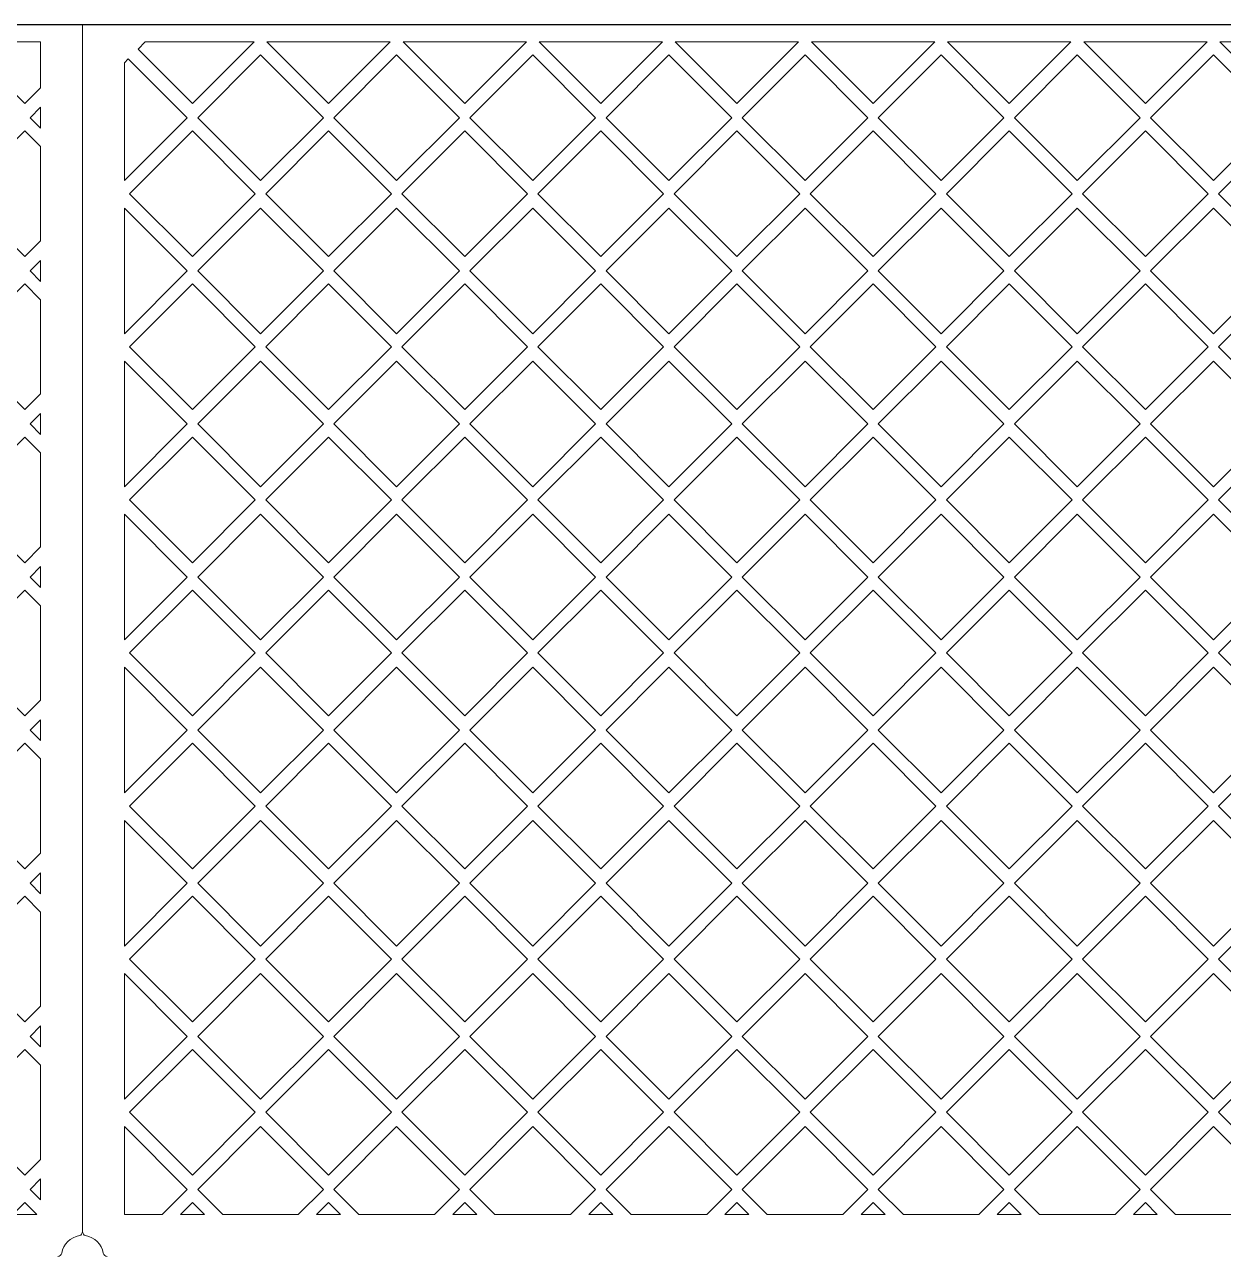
# Model space of a CAD drawing. Header units: inches. Extents: x -6 to 158, y 10 to 161.
# Drawn here: x 67.22 to 67.947, y 21.273 to 22.02 of the extents above; entities that cross this region are included whole.
import ezdxf

# ---------------------------------------------------------------- set-up
doc = ezdxf.new("R2010")
doc.units = ezdxf.units.IN
doc.header["$MEASUREMENT"] = 0
doc.layers.add('3', color=3, linetype='Continuous')
doc.layers.add('Q-SPCQ', color=1, linetype='Continuous', lineweight=9)

# ---------------------------------------------------------------- blocks, each defined once
blk = doc.blocks.new('Parasoleil Geode 30x30 Nested - Parasoleil Geode 30x30 Nested-983700-Section 3')
at = {"layer": 'Q-SPCQ'}
for p, q in [((4930.1, 8055.42), (4930.1, 8787.4)), ((4895.17, 8739.63), (4857.79, 8777.01)), ((4857.79, 8777.01), (4904.7, 8777.01)), ((4904.7, 8777.01), (4904.7, 8749.15)), ((4904.7, 8749.15), (4895.17, 8739.63)), ((4898.35, 8730.92), (4904.7, 8737.27)), ((4904.7, 8737.27), (4904.7, 8724.57)), ((4904.7, 8724.57), (4898.35, 8730.92)), ((4857.07, 8684.88), (4895.17, 8722.98)), ((4895.17, 8722.98), (4904.7, 8713.46)), ((4904.7, 8713.46), (4904.7, 8656.31)), ((4895.17, 8646.78), (4857.07, 8684.88)), ((4904.7, 8656.31), (4895.17, 8646.78)), ((4898.35, 8638.07), (4904.7, 8644.42)), ((4904.7, 8644.42), (4904.7, 8631.72)), ((4904.7, 8631.72), (4898.35, 8638.07)), ((4857.07, 8592.04), (4895.17, 8630.14)), ((4895.17, 8630.14), (4904.7, 8620.61)), ((4904.7, 8620.61), (4904.7, 8563.46)), ((4895.17, 8553.94), (4857.07, 8592.04)), ((4904.7, 8563.46), (4895.17, 8553.94)), ((4898.35, 8545.23), (4904.7, 8551.58)), ((4904.7, 8551.58), (4904.7, 8538.88)), ((4904.7, 8538.88), (4898.35, 8545.23)), ((4857.07, 8499.19), (4895.17, 8537.29)), ((4895.17, 8537.29), (4904.7, 8527.77)), ((4904.7, 8527.77), (4904.7, 8470.62)), ((4895.17, 8461.09), (4857.07, 8499.19)), ((4904.7, 8470.62), (4895.17, 8461.09)), ((4898.35, 8452.38), (4904.7, 8458.73)), ((4904.7, 8458.73), (4904.7, 8446.03)), ((4904.7, 8446.03), (4898.35, 8452.38)), ((4857.07, 8406.35), (4895.17, 8444.45)), ((4895.17, 8444.45), (4904.7, 8434.92)), ((4904.7, 8434.92), (4904.7, 8377.77)), ((4895.17, 8368.25), (4857.07, 8406.35)), ((4904.7, 8377.77), (4895.17, 8368.25)), ((4898.35, 8359.54), (4904.7, 8365.89)), ((4904.7, 8353.19), (4898.35, 8359.54)), ((4904.7, 8365.89), (4904.7, 8353.19)), ((4857.07, 8313.5), (4895.17, 8351.6)), ((4895.17, 8351.6), (4904.7, 8342.08)), ((4904.7, 8342.08), (4904.7, 8284.93)), ((4895.17, 8275.4), (4857.07, 8313.5)), ((4904.7, 8284.93), (4895.17, 8275.4)), ((4898.35, 8266.69), (4904.7, 8273.04)), ((4904.7, 8273.04), (4904.7, 8260.34)), ((4904.7, 8260.34), (4898.35, 8266.69)), ((4857.07, 8220.66), (4895.17, 8258.76)), ((4895.17, 8258.76), (4904.7, 8249.23)), ((4904.7, 8249.23), (4904.7, 8192.08)), ((4895.17, 8182.56), (4857.07, 8220.66)), ((4904.7, 8192.08), (4895.17, 8182.56)), ((4898.35, 8173.85), (4904.7, 8180.2)), ((4904.7, 8180.2), (4904.7, 8167.5)), ((4904.7, 8167.5), (4898.35, 8173.85)), ((4857.07, 8127.81), (4895.17, 8165.91)), ((4895.17, 8165.91), (4904.7, 8156.39)), ((4904.7, 8156.39), (4904.7, 8099.24)), ((4895.17, 8089.71), (4857.07, 8127.81)), ((4904.7, 8099.24), (4895.17, 8089.71)), ((4898.35, 8081), (4904.7, 8087.35)), ((4904.7, 8087.35), (4904.7, 8074.65)), ((4904.7, 8074.65), (4898.35, 8081)), ((4887.92, 8065.81), (4895.17, 8073.07)), ((4895.17, 8073.07), (4902.43, 8065.81)), ((4902.43, 8065.81), (4887.92, 8065.81))]:
    blk.add_line(p, q, dxfattribs=at)
for centre, radius, start, end in [((4930.1, 8040.41), 12.7, 98.38554, 171.61446), ((4927.56, 8055.42), 2.54, 285.71386, 0), ((4915.09, 8042.95), 2.54, 270, 344.28614)]:
    blk.add_arc(centre, radius, start, end, dxfattribs=at)
blk = doc.blocks.new('Parasoleil Geode 30x30 Nested - Parasoleil Geode 30x30 Nested-V1-Section 3')
at = {"layer": 'Q-SPCQ'}
for p, q in [((7978.1, 8787.4), (7978.1, 8055.42)), ((8011.79, 8772.61), (8016.2, 8777.01)), ((8044.77, 8739.63), (8011.79, 8772.61)), ((8016.2, 8777.01), (8082.16, 8777.01)), ((8082.16, 8777.01), (8044.77, 8739.63)), ((8127.32, 8739.63), (8089.94, 8777.01)), ((8089.94, 8777.01), (8164.71, 8777.01)), ((8164.71, 8777.01), (8127.32, 8739.63)), ((8209.87, 8739.63), (8172.49, 8777.01)), ((8172.49, 8777.01), (8247.26, 8777.01)), ((8247.26, 8777.01), (8209.87, 8739.63)), ((8292.42, 8739.63), (8255.04, 8777.01)), ((8255.04, 8777.01), (8329.81, 8777.01)), ((8329.81, 8777.01), (8292.42, 8739.63)), ((8374.97, 8739.63), (8337.59, 8777.01)), ((8337.59, 8777.01), (8412.36, 8777.01)), ((8412.36, 8777.01), (8374.97, 8739.63)), ((8457.52, 8739.63), (8420.14, 8777.01)), ((8420.14, 8777.01), (8494.91, 8777.01)), ((8494.91, 8777.01), (8457.52, 8739.63)), ((8540.07, 8739.63), (8502.69, 8777.01)), ((8502.69, 8777.01), (8577.46, 8777.01)), ((8577.46, 8777.01), (8540.07, 8739.63)), ((8622.62, 8739.63), (8585.24, 8777.01)), ((8585.24, 8777.01), (8660.01, 8777.01)), ((8660.01, 8777.01), (8622.62, 8739.63)), ((8705.17, 8739.63), (8667.79, 8777.01)), ((8667.79, 8777.01), (8714.7, 8777.01)), ((8003.5, 8764.31), (8005.85, 8766.67)), ((8003.5, 8692.82), (8003.5, 8764.31)), ((8005.85, 8766.67), (8041.6, 8730.92)), ((8047.95, 8730.92), (8086.05, 8769.02)), ((8086.05, 8769.02), (8124.15, 8730.92)), ((8130.5, 8730.92), (8168.6, 8769.02)), ((8168.6, 8769.02), (8206.7, 8730.92)), ((8213.05, 8730.92), (8251.15, 8769.02)), ((8251.15, 8769.02), (8289.25, 8730.92)), ((8295.6, 8730.92), (8333.7, 8769.02)), ((8333.7, 8769.02), (8371.8, 8730.92)), ((8378.15, 8730.92), (8416.25, 8769.02)), ((8416.25, 8769.02), (8454.35, 8730.92)), ((8460.7, 8730.92), (8498.8, 8769.02)), ((8498.8, 8769.02), (8536.9, 8730.92)), ((8543.25, 8730.92), (8581.35, 8769.02)), ((8581.35, 8769.02), (8619.45, 8730.92)), ((8625.8, 8730.92), (8663.9, 8769.02)), ((8663.9, 8769.02), (8702, 8730.92)), ((8041.6, 8730.92), (8003.5, 8692.82)), ((8086.05, 8692.82), (8047.95, 8730.92)), ((8124.15, 8730.92), (8086.05, 8692.82)), ((8168.6, 8692.82), (8130.5, 8730.92)), ((8206.7, 8730.92), (8168.6, 8692.82)), ((8251.15, 8692.82), (8213.05, 8730.92)), ((8289.25, 8730.92), (8251.15, 8692.82)), ((8333.7, 8692.82), (8295.6, 8730.92)), ((8371.8, 8730.92), (8333.7, 8692.82)), ((8416.25, 8692.82), (8378.15, 8730.92)), ((8454.35, 8730.92), (8416.25, 8692.82)), ((8498.8, 8692.82), (8460.7, 8730.92)), ((8536.9, 8730.92), (8498.8, 8692.82)), ((8581.35, 8692.82), (8543.25, 8730.92)), ((8619.45, 8730.92), (8581.35, 8692.82)), ((8663.9, 8692.82), (8625.8, 8730.92)), ((8702, 8730.92), (8663.9, 8692.82)), ((8006.67, 8684.88), (8044.77, 8722.98)), ((8044.77, 8722.98), (8082.87, 8684.88)), ((8089.22, 8684.88), (8127.32, 8722.98)), ((8127.32, 8722.98), (8165.42, 8684.88)), ((8171.77, 8684.88), (8209.87, 8722.98)), ((8209.87, 8722.98), (8247.97, 8684.88)), ((8254.32, 8684.88), (8292.42, 8722.98)), ((8292.42, 8722.98), (8330.52, 8684.88)), ((8336.87, 8684.88), (8374.97, 8722.98)), ((8374.97, 8722.98), (8413.07, 8684.88)), ((8419.42, 8684.88), (8457.52, 8722.98)), ((8457.52, 8722.98), (8495.62, 8684.88)), ((8501.97, 8684.88), (8540.07, 8722.98)), ((8540.07, 8722.98), (8578.17, 8684.88)), ((8584.52, 8684.88), (8622.62, 8722.98)), ((8622.62, 8722.98), (8660.72, 8684.88)), ((8667.07, 8684.88), (8705.17, 8722.98)), ((8044.77, 8646.78), (8006.67, 8684.88)), ((8082.87, 8684.88), (8044.77, 8646.78)), ((8127.32, 8646.78), (8089.22, 8684.88)), ((8165.42, 8684.88), (8127.32, 8646.78)), ((8209.87, 8646.78), (8171.77, 8684.88)), ((8247.97, 8684.88), (8209.87, 8646.78)), ((8292.42, 8646.78), (8254.32, 8684.88)), ((8330.52, 8684.88), (8292.42, 8646.78)), ((8374.97, 8646.78), (8336.87, 8684.88)), ((8413.07, 8684.88), (8374.97, 8646.78)), ((8457.52, 8646.78), (8419.42, 8684.88)), ((8495.62, 8684.88), (8457.52, 8646.78)), ((8540.07, 8646.78), (8501.97, 8684.88)), ((8578.17, 8684.88), (8540.07, 8646.78)), ((8622.62, 8646.78), (8584.52, 8684.88)), ((8660.72, 8684.88), (8622.62, 8646.78)), ((8705.17, 8646.78), (8667.07, 8684.88)), ((8003.5, 8599.97), (8003.5, 8676.17)), ((8003.5, 8676.17), (8041.6, 8638.07)), ((8047.95, 8638.07), (8086.05, 8676.17)), ((8086.05, 8676.17), (8124.15, 8638.07)), ((8130.5, 8638.07), (8168.6, 8676.17)), ((8168.6, 8676.17), (8206.7, 8638.07)), ((8213.05, 8638.07), (8251.15, 8676.17)), ((8251.15, 8676.17), (8289.25, 8638.07)), ((8295.6, 8638.07), (8333.7, 8676.17)), ((8333.7, 8676.17), (8371.8, 8638.07)), ((8378.15, 8638.07), (8416.25, 8676.17)), ((8416.25, 8676.17), (8454.35, 8638.07)), ((8460.7, 8638.07), (8498.8, 8676.17)), ((8498.8, 8676.17), (8536.9, 8638.07)), ((8543.25, 8638.07), (8581.35, 8676.17)), ((8581.35, 8676.17), (8619.45, 8638.07)), ((8625.8, 8638.07), (8663.9, 8676.17)), ((8663.9, 8676.17), (8702, 8638.07)), ((8041.6, 8638.07), (8003.5, 8599.97)), ((8086.05, 8599.97), (8047.95, 8638.07)), ((8124.15, 8638.07), (8086.05, 8599.97)), ((8168.6, 8599.97), (8130.5, 8638.07)), ((8206.7, 8638.07), (8168.6, 8599.97)), ((8251.15, 8599.97), (8213.05, 8638.07)), ((8289.25, 8638.07), (8251.15, 8599.97)), ((8333.7, 8599.97), (8295.6, 8638.07)), ((8371.8, 8638.07), (8333.7, 8599.97)), ((8416.25, 8599.97), (8378.15, 8638.07)), ((8454.35, 8638.07), (8416.25, 8599.97)), ((8498.8, 8599.97), (8460.7, 8638.07)), ((8536.9, 8638.07), (8498.8, 8599.97)), ((8581.35, 8599.97), (8543.25, 8638.07)), ((8619.45, 8638.07), (8581.35, 8599.97)), ((8663.9, 8599.97), (8625.8, 8638.07)), ((8702, 8638.07), (8663.9, 8599.97)), ((8006.67, 8592.04), (8044.77, 8630.14)), ((8044.77, 8630.14), (8082.87, 8592.04)), ((8089.22, 8592.04), (8127.32, 8630.14)), ((8127.32, 8630.14), (8165.42, 8592.04)), ((8171.77, 8592.04), (8209.87, 8630.14)), ((8209.87, 8630.14), (8247.97, 8592.04)), ((8254.32, 8592.04), (8292.42, 8630.14)), ((8292.42, 8630.14), (8330.52, 8592.04)), ((8336.87, 8592.04), (8374.97, 8630.14)), ((8374.97, 8630.14), (8413.07, 8592.04)), ((8419.42, 8592.04), (8457.52, 8630.14)), ((8457.52, 8630.14), (8495.62, 8592.04)), ((8501.97, 8592.04), (8540.07, 8630.14)), ((8540.07, 8630.14), (8578.17, 8592.04)), ((8584.52, 8592.04), (8622.62, 8630.14)), ((8622.62, 8630.14), (8660.72, 8592.04)), ((8667.07, 8592.04), (8705.17, 8630.14)), ((8044.77, 8553.94), (8006.67, 8592.04)), ((8082.87, 8592.04), (8044.77, 8553.94)), ((8127.32, 8553.94), (8089.22, 8592.04)), ((8165.42, 8592.04), (8127.32, 8553.94)), ((8209.87, 8553.94), (8171.77, 8592.04)), ((8247.97, 8592.04), (8209.87, 8553.94)), ((8292.42, 8553.94), (8254.32, 8592.04)), ((8330.52, 8592.04), (8292.42, 8553.94)), ((8374.97, 8553.94), (8336.87, 8592.04)), ((8413.07, 8592.04), (8374.97, 8553.94)), ((8457.52, 8553.94), (8419.42, 8592.04)), ((8495.62, 8592.04), (8457.52, 8553.94)), ((8540.07, 8553.94), (8501.97, 8592.04)), ((8578.17, 8592.04), (8540.07, 8553.94)), ((8622.62, 8553.94), (8584.52, 8592.04)), ((8660.72, 8592.04), (8622.62, 8553.94)), ((8705.17, 8553.94), (8667.07, 8592.04)), ((8003.5, 8507.13), (8003.5, 8583.33)), ((8003.5, 8583.33), (8041.6, 8545.23)), ((8047.95, 8545.23), (8086.05, 8583.33)), ((8086.05, 8583.33), (8124.15, 8545.23)), ((8130.5, 8545.23), (8168.6, 8583.33)), ((8168.6, 8583.33), (8206.7, 8545.23)), ((8213.05, 8545.23), (8251.15, 8583.33)), ((8251.15, 8583.33), (8289.25, 8545.23)), ((8295.6, 8545.23), (8333.7, 8583.33)), ((8333.7, 8583.33), (8371.8, 8545.23)), ((8378.15, 8545.23), (8416.25, 8583.33)), ((8416.25, 8583.33), (8454.35, 8545.23)), ((8460.7, 8545.23), (8498.8, 8583.33)), ((8498.8, 8583.33), (8536.9, 8545.23)), ((8543.25, 8545.23), (8581.35, 8583.33)), ((8581.35, 8583.33), (8619.45, 8545.23)), ((8625.8, 8545.23), (8663.9, 8583.33)), ((8663.9, 8583.33), (8702, 8545.23)), ((8041.6, 8545.23), (8003.5, 8507.13)), ((8086.05, 8507.13), (8047.95, 8545.23)), ((8124.15, 8545.23), (8086.05, 8507.13)), ((8168.6, 8507.13), (8130.5, 8545.23)), ((8206.7, 8545.23), (8168.6, 8507.13)), ((8251.15, 8507.13), (8213.05, 8545.23)), ((8289.25, 8545.23), (8251.15, 8507.13)), ((8333.7, 8507.13), (8295.6, 8545.23)), ((8371.8, 8545.23), (8333.7, 8507.13)), ((8416.25, 8507.13), (8378.15, 8545.23)), ((8454.35, 8545.23), (8416.25, 8507.13)), ((8498.8, 8507.13), (8460.7, 8545.23)), ((8536.9, 8545.23), (8498.8, 8507.13)), ((8581.35, 8507.13), (8543.25, 8545.23)), ((8619.45, 8545.23), (8581.35, 8507.13)), ((8663.9, 8507.13), (8625.8, 8545.23)), ((8702, 8545.23), (8663.9, 8507.13)), ((8006.67, 8499.19), (8044.77, 8537.29)), ((8044.77, 8537.29), (8082.87, 8499.19)), ((8089.22, 8499.19), (8127.32, 8537.29)), ((8127.32, 8537.29), (8165.42, 8499.19)), ((8171.77, 8499.19), (8209.87, 8537.29)), ((8209.87, 8537.29), (8247.97, 8499.19)), ((8254.32, 8499.19), (8292.42, 8537.29)), ((8292.42, 8537.29), (8330.52, 8499.19)), ((8336.87, 8499.19), (8374.97, 8537.29)), ((8374.97, 8537.29), (8413.07, 8499.19)), ((8419.42, 8499.19), (8457.52, 8537.29)), ((8457.52, 8537.29), (8495.62, 8499.19)), ((8501.97, 8499.19), (8540.07, 8537.29)), ((8540.07, 8537.29), (8578.17, 8499.19)), ((8584.52, 8499.19), (8622.62, 8537.29)), ((8622.62, 8537.29), (8660.72, 8499.19)), ((8667.07, 8499.19), (8705.17, 8537.29)), ((8044.77, 8461.09), (8006.67, 8499.19)), ((8082.87, 8499.19), (8044.77, 8461.09)), ((8127.32, 8461.09), (8089.22, 8499.19)), ((8165.42, 8499.19), (8127.32, 8461.09)), ((8209.87, 8461.09), (8171.77, 8499.19)), ((8247.97, 8499.19), (8209.87, 8461.09)), ((8292.42, 8461.09), (8254.32, 8499.19)), ((8330.52, 8499.19), (8292.42, 8461.09)), ((8374.97, 8461.09), (8336.87, 8499.19)), ((8413.07, 8499.19), (8374.97, 8461.09)), ((8457.52, 8461.09), (8419.42, 8499.19)), ((8495.62, 8499.19), (8457.52, 8461.09)), ((8540.07, 8461.09), (8501.97, 8499.19)), ((8578.17, 8499.19), (8540.07, 8461.09)), ((8622.62, 8461.09), (8584.52, 8499.19)), ((8660.72, 8499.19), (8622.62, 8461.09)), ((8705.17, 8461.09), (8667.07, 8499.19)), ((8003.5, 8414.28), (8003.5, 8490.48)), ((8003.5, 8490.48), (8041.6, 8452.38)), ((8047.95, 8452.38), (8086.05, 8490.48)), ((8086.05, 8490.48), (8124.15, 8452.38)), ((8130.5, 8452.38), (8168.6, 8490.48)), ((8168.6, 8490.48), (8206.7, 8452.38)), ((8213.05, 8452.38), (8251.15, 8490.48)), ((8251.15, 8490.48), (8289.25, 8452.38)), ((8295.6, 8452.38), (8333.7, 8490.48)), ((8333.7, 8490.48), (8371.8, 8452.38)), ((8378.15, 8452.38), (8416.25, 8490.48)), ((8416.25, 8490.48), (8454.35, 8452.38)), ((8460.7, 8452.38), (8498.8, 8490.48)), ((8498.8, 8490.48), (8536.9, 8452.38)), ((8543.25, 8452.38), (8581.35, 8490.48)), ((8581.35, 8490.48), (8619.45, 8452.38)), ((8625.8, 8452.38), (8663.9, 8490.48)), ((8663.9, 8490.48), (8702, 8452.38)), ((8041.6, 8452.38), (8003.5, 8414.28)), ((8086.05, 8414.28), (8047.95, 8452.38)), ((8124.15, 8452.38), (8086.05, 8414.28)), ((8168.6, 8414.28), (8130.5, 8452.38)), ((8206.7, 8452.38), (8168.6, 8414.28)), ((8251.15, 8414.28), (8213.05, 8452.38)), ((8289.25, 8452.38), (8251.15, 8414.28)), ((8333.7, 8414.28), (8295.6, 8452.38)), ((8371.8, 8452.38), (8333.7, 8414.28)), ((8416.25, 8414.28), (8378.15, 8452.38)), ((8454.35, 8452.38), (8416.25, 8414.28)), ((8498.8, 8414.28), (8460.7, 8452.38)), ((8536.9, 8452.38), (8498.8, 8414.28)), ((8581.35, 8414.28), (8543.25, 8452.38)), ((8619.45, 8452.38), (8581.35, 8414.28)), ((8663.9, 8414.28), (8625.8, 8452.38)), ((8702, 8452.38), (8663.9, 8414.28)), ((8006.67, 8406.35), (8044.77, 8444.45)), ((8044.77, 8444.45), (8082.87, 8406.35)), ((8089.22, 8406.35), (8127.32, 8444.45)), ((8127.32, 8444.45), (8165.42, 8406.35)), ((8171.77, 8406.35), (8209.87, 8444.45)), ((8209.87, 8444.45), (8247.97, 8406.35)), ((8254.32, 8406.35), (8292.42, 8444.45)), ((8292.42, 8444.45), (8330.52, 8406.35)), ((8336.87, 8406.35), (8374.97, 8444.45)), ((8374.97, 8444.45), (8413.07, 8406.35)), ((8419.42, 8406.35), (8457.52, 8444.45)), ((8457.52, 8444.45), (8495.62, 8406.35)), ((8501.97, 8406.35), (8540.07, 8444.45)), ((8540.07, 8444.45), (8578.17, 8406.35)), ((8584.52, 8406.35), (8622.62, 8444.45)), ((8622.62, 8444.45), (8660.72, 8406.35)), ((8667.07, 8406.35), (8705.17, 8444.45)), ((8044.77, 8368.25), (8006.67, 8406.35)), ((8082.87, 8406.35), (8044.77, 8368.25)), ((8127.32, 8368.25), (8089.22, 8406.35)), ((8165.42, 8406.35), (8127.32, 8368.25)), ((8209.87, 8368.25), (8171.77, 8406.35)), ((8247.97, 8406.35), (8209.87, 8368.25)), ((8292.42, 8368.25), (8254.32, 8406.35)), ((8330.52, 8406.35), (8292.42, 8368.25)), ((8374.97, 8368.25), (8336.87, 8406.35)), ((8413.07, 8406.35), (8374.97, 8368.25)), ((8457.52, 8368.25), (8419.42, 8406.35)), ((8495.62, 8406.35), (8457.52, 8368.25)), ((8540.07, 8368.25), (8501.97, 8406.35)), ((8578.17, 8406.35), (8540.07, 8368.25)), ((8622.62, 8368.25), (8584.52, 8406.35)), ((8660.72, 8406.35), (8622.62, 8368.25)), ((8705.17, 8368.25), (8667.07, 8406.35)), ((8003.5, 8321.44), (8003.5, 8397.64)), ((8003.5, 8397.64), (8041.6, 8359.54)), ((8047.95, 8359.54), (8086.05, 8397.64)), ((8086.05, 8397.64), (8124.15, 8359.54)), ((8130.5, 8359.54), (8168.6, 8397.64)), ((8168.6, 8397.64), (8206.7, 8359.54)), ((8213.05, 8359.54), (8251.15, 8397.64)), ((8251.15, 8397.64), (8289.25, 8359.54)), ((8295.6, 8359.54), (8333.7, 8397.64)), ((8333.7, 8397.64), (8371.8, 8359.54)), ((8378.15, 8359.54), (8416.25, 8397.64)), ((8416.25, 8397.64), (8454.35, 8359.54)), ((8460.7, 8359.54), (8498.8, 8397.64)), ((8498.8, 8397.64), (8536.9, 8359.54)), ((8543.25, 8359.54), (8581.35, 8397.64)), ((8581.35, 8397.64), (8619.45, 8359.54)), ((8625.8, 8359.54), (8663.9, 8397.64)), ((8663.9, 8397.64), (8702, 8359.54)), ((8041.6, 8359.54), (8003.5, 8321.44)), ((8086.05, 8321.44), (8047.95, 8359.54)), ((8124.15, 8359.54), (8086.05, 8321.44)), ((8168.6, 8321.44), (8130.5, 8359.54)), ((8206.7, 8359.54), (8168.6, 8321.44)), ((8251.15, 8321.44), (8213.05, 8359.54)), ((8289.25, 8359.54), (8251.15, 8321.44)), ((8333.7, 8321.44), (8295.6, 8359.54)), ((8371.8, 8359.54), (8333.7, 8321.44)), ((8416.25, 8321.44), (8378.15, 8359.54)), ((8454.35, 8359.54), (8416.25, 8321.44)), ((8498.8, 8321.44), (8460.7, 8359.54)), ((8536.9, 8359.54), (8498.8, 8321.44)), ((8581.35, 8321.44), (8543.25, 8359.54)), ((8619.45, 8359.54), (8581.35, 8321.44)), ((8663.9, 8321.44), (8625.8, 8359.54)), ((8702, 8359.54), (8663.9, 8321.44)), ((8006.67, 8313.5), (8044.77, 8351.6)), ((8044.77, 8351.6), (8082.87, 8313.5)), ((8089.22, 8313.5), (8127.32, 8351.6)), ((8127.32, 8351.6), (8165.42, 8313.5)), ((8171.77, 8313.5), (8209.87, 8351.6)), ((8209.87, 8351.6), (8247.97, 8313.5)), ((8254.32, 8313.5), (8292.42, 8351.6)), ((8292.42, 8351.6), (8330.52, 8313.5)), ((8336.87, 8313.5), (8374.97, 8351.6)), ((8374.97, 8351.6), (8413.07, 8313.5)), ((8419.42, 8313.5), (8457.52, 8351.6)), ((8457.52, 8351.6), (8495.62, 8313.5)), ((8501.97, 8313.5), (8540.07, 8351.6)), ((8540.07, 8351.6), (8578.17, 8313.5)), ((8584.52, 8313.5), (8622.62, 8351.6)), ((8622.62, 8351.6), (8660.72, 8313.5)), ((8667.07, 8313.5), (8705.17, 8351.6)), ((8044.77, 8275.4), (8006.67, 8313.5)), ((8082.87, 8313.5), (8044.77, 8275.4)), ((8127.32, 8275.4), (8089.22, 8313.5)), ((8165.42, 8313.5), (8127.32, 8275.4)), ((8209.87, 8275.4), (8171.77, 8313.5)), ((8247.97, 8313.5), (8209.87, 8275.4)), ((8292.42, 8275.4), (8254.32, 8313.5)), ((8330.52, 8313.5), (8292.42, 8275.4)), ((8374.97, 8275.4), (8336.87, 8313.5)), ((8413.07, 8313.5), (8374.97, 8275.4)), ((8457.52, 8275.4), (8419.42, 8313.5)), ((8495.62, 8313.5), (8457.52, 8275.4)), ((8540.07, 8275.4), (8501.97, 8313.5)), ((8578.17, 8313.5), (8540.07, 8275.4)), ((8622.62, 8275.4), (8584.52, 8313.5)), ((8660.72, 8313.5), (8622.62, 8275.4)), ((8705.17, 8275.4), (8667.07, 8313.5)), ((8003.5, 8228.59), (8003.5, 8304.79)), ((8003.5, 8304.79), (8041.6, 8266.69)), ((8047.95, 8266.69), (8086.05, 8304.79)), ((8086.05, 8304.79), (8124.15, 8266.69)), ((8130.5, 8266.69), (8168.6, 8304.79)), ((8168.6, 8304.79), (8206.7, 8266.69)), ((8213.05, 8266.69), (8251.15, 8304.79)), ((8251.15, 8304.79), (8289.25, 8266.69)), ((8295.6, 8266.69), (8333.7, 8304.79)), ((8333.7, 8304.79), (8371.8, 8266.69)), ((8378.15, 8266.69), (8416.25, 8304.79)), ((8416.25, 8304.79), (8454.35, 8266.69)), ((8460.7, 8266.69), (8498.8, 8304.79)), ((8498.8, 8304.79), (8536.9, 8266.69)), ((8543.25, 8266.69), (8581.35, 8304.79)), ((8581.35, 8304.79), (8619.45, 8266.69)), ((8625.8, 8266.69), (8663.9, 8304.79)), ((8663.9, 8304.79), (8702, 8266.69)), ((8041.6, 8266.69), (8003.5, 8228.59)), ((8086.05, 8228.59), (8047.95, 8266.69)), ((8124.15, 8266.69), (8086.05, 8228.59)), ((8168.6, 8228.59), (8130.5, 8266.69)), ((8206.7, 8266.69), (8168.6, 8228.59)), ((8251.15, 8228.59), (8213.05, 8266.69)), ((8289.25, 8266.69), (8251.15, 8228.59)), ((8333.7, 8228.59), (8295.6, 8266.69)), ((8371.8, 8266.69), (8333.7, 8228.59)), ((8416.25, 8228.59), (8378.15, 8266.69)), ((8454.35, 8266.69), (8416.25, 8228.59)), ((8498.8, 8228.59), (8460.7, 8266.69)), ((8536.9, 8266.69), (8498.8, 8228.59)), ((8581.35, 8228.59), (8543.25, 8266.69)), ((8619.45, 8266.69), (8581.35, 8228.59)), ((8663.9, 8228.59), (8625.8, 8266.69)), ((8702, 8266.69), (8663.9, 8228.59)), ((8006.67, 8220.66), (8044.77, 8258.76)), ((8044.77, 8258.76), (8082.87, 8220.66)), ((8089.22, 8220.66), (8127.32, 8258.76)), ((8127.32, 8258.76), (8165.42, 8220.66)), ((8171.77, 8220.66), (8209.87, 8258.76)), ((8209.87, 8258.76), (8247.97, 8220.66)), ((8254.32, 8220.66), (8292.42, 8258.76)), ((8292.42, 8258.76), (8330.52, 8220.66)), ((8336.87, 8220.66), (8374.97, 8258.76)), ((8374.97, 8258.76), (8413.07, 8220.66)), ((8419.42, 8220.66), (8457.52, 8258.76)), ((8457.52, 8258.76), (8495.62, 8220.66)), ((8501.97, 8220.66), (8540.07, 8258.76)), ((8540.07, 8258.76), (8578.17, 8220.66)), ((8584.52, 8220.66), (8622.62, 8258.76)), ((8622.62, 8258.76), (8660.72, 8220.66)), ((8667.07, 8220.66), (8705.17, 8258.76)), ((8044.77, 8182.56), (8006.67, 8220.66)), ((8082.87, 8220.66), (8044.77, 8182.56)), ((8127.32, 8182.56), (8089.22, 8220.66)), ((8165.42, 8220.66), (8127.32, 8182.56)), ((8209.87, 8182.56), (8171.77, 8220.66)), ((8247.97, 8220.66), (8209.87, 8182.56)), ((8292.42, 8182.56), (8254.32, 8220.66)), ((8330.52, 8220.66), (8292.42, 8182.56)), ((8374.97, 8182.56), (8336.87, 8220.66)), ((8413.07, 8220.66), (8374.97, 8182.56)), ((8457.52, 8182.56), (8419.42, 8220.66)), ((8495.62, 8220.66), (8457.52, 8182.56)), ((8540.07, 8182.56), (8501.97, 8220.66)), ((8578.17, 8220.66), (8540.07, 8182.56)), ((8622.62, 8182.56), (8584.52, 8220.66)), ((8660.72, 8220.66), (8622.62, 8182.56)), ((8705.17, 8182.56), (8667.07, 8220.66)), ((8003.5, 8135.75), (8003.5, 8211.95)), ((8003.5, 8211.95), (8041.6, 8173.85)), ((8047.95, 8173.85), (8086.05, 8211.95)), ((8086.05, 8211.95), (8124.15, 8173.85)), ((8130.5, 8173.85), (8168.6, 8211.95)), ((8168.6, 8211.95), (8206.7, 8173.85)), ((8213.05, 8173.85), (8251.15, 8211.95)), ((8251.15, 8211.95), (8289.25, 8173.85)), ((8295.6, 8173.85), (8333.7, 8211.95)), ((8333.7, 8211.95), (8371.8, 8173.85)), ((8378.15, 8173.85), (8416.25, 8211.95)), ((8416.25, 8211.95), (8454.35, 8173.85)), ((8460.7, 8173.85), (8498.8, 8211.95)), ((8498.8, 8211.95), (8536.9, 8173.85)), ((8543.25, 8173.85), (8581.35, 8211.95)), ((8581.35, 8211.95), (8619.45, 8173.85)), ((8625.8, 8173.85), (8663.9, 8211.95)), ((8663.9, 8211.95), (8702, 8173.85)), ((8041.6, 8173.85), (8003.5, 8135.75)), ((8086.05, 8135.75), (8047.95, 8173.85)), ((8124.15, 8173.85), (8086.05, 8135.75)), ((8168.6, 8135.75), (8130.5, 8173.85)), ((8206.7, 8173.85), (8168.6, 8135.75)), ((8251.15, 8135.75), (8213.05, 8173.85)), ((8289.25, 8173.85), (8251.15, 8135.75)), ((8333.7, 8135.75), (8295.6, 8173.85)), ((8371.8, 8173.85), (8333.7, 8135.75)), ((8416.25, 8135.75), (8378.15, 8173.85)), ((8454.35, 8173.85), (8416.25, 8135.75)), ((8498.8, 8135.75), (8460.7, 8173.85)), ((8536.9, 8173.85), (8498.8, 8135.75)), ((8581.35, 8135.75), (8543.25, 8173.85)), ((8619.45, 8173.85), (8581.35, 8135.75)), ((8663.9, 8135.75), (8625.8, 8173.85)), ((8702, 8173.85), (8663.9, 8135.75)), ((8006.67, 8127.81), (8044.77, 8165.91)), ((8044.77, 8165.91), (8082.87, 8127.81)), ((8089.22, 8127.81), (8127.32, 8165.91)), ((8127.32, 8165.91), (8165.42, 8127.81)), ((8171.77, 8127.81), (8209.87, 8165.91)), ((8209.87, 8165.91), (8247.97, 8127.81)), ((8254.32, 8127.81), (8292.42, 8165.91)), ((8292.42, 8165.91), (8330.52, 8127.81)), ((8336.87, 8127.81), (8374.97, 8165.91)), ((8374.97, 8165.91), (8413.07, 8127.81)), ((8419.42, 8127.81), (8457.52, 8165.91)), ((8457.52, 8165.91), (8495.62, 8127.81)), ((8501.97, 8127.81), (8540.07, 8165.91)), ((8540.07, 8165.91), (8578.17, 8127.81)), ((8584.52, 8127.81), (8622.62, 8165.91)), ((8622.62, 8165.91), (8660.72, 8127.81)), ((8667.07, 8127.81), (8705.17, 8165.91)), ((8044.77, 8089.71), (8006.67, 8127.81)), ((8082.87, 8127.81), (8044.77, 8089.71)), ((8127.32, 8089.71), (8089.22, 8127.81)), ((8165.42, 8127.81), (8127.32, 8089.71)), ((8209.87, 8089.71), (8171.77, 8127.81)), ((8247.97, 8127.81), (8209.87, 8089.71)), ((8292.42, 8089.71), (8254.32, 8127.81)), ((8330.52, 8127.81), (8292.42, 8089.71)), ((8374.97, 8089.71), (8336.87, 8127.81)), ((8413.07, 8127.81), (8374.97, 8089.71)), ((8457.52, 8089.71), (8419.42, 8127.81)), ((8495.62, 8127.81), (8457.52, 8089.71)), ((8540.07, 8089.71), (8501.97, 8127.81)), ((8578.17, 8127.81), (8540.07, 8089.71)), ((8622.62, 8089.71), (8584.52, 8127.81)), ((8660.72, 8127.81), (8622.62, 8089.71)), ((8705.17, 8089.71), (8667.07, 8127.81)), ((8003.5, 8119.1), (8041.6, 8081)), ((8003.5, 8065.81), (8003.5, 8119.1)), ((8047.95, 8081), (8086.05, 8119.1)), ((8086.05, 8119.1), (8124.15, 8081)), ((8130.5, 8081), (8168.6, 8119.1)), ((8168.6, 8119.1), (8206.7, 8081)), ((8213.05, 8081), (8251.15, 8119.1)), ((8251.15, 8119.1), (8289.25, 8081)), ((8295.6, 8081), (8333.7, 8119.1)), ((8333.7, 8119.1), (8371.8, 8081)), ((8378.15, 8081), (8416.25, 8119.1)), ((8416.25, 8119.1), (8454.35, 8081)), ((8460.7, 8081), (8498.8, 8119.1)), ((8498.8, 8119.1), (8536.9, 8081)), ((8543.25, 8081), (8581.35, 8119.1)), ((8581.35, 8119.1), (8619.45, 8081)), ((8625.8, 8081), (8663.9, 8119.1)), ((8663.9, 8119.1), (8702, 8081)), ((8041.6, 8081), (8026.41, 8065.81)), ((8063.14, 8065.81), (8047.95, 8081)), ((8124.15, 8081), (8108.96, 8065.81)), ((8145.69, 8065.81), (8130.5, 8081)), ((8206.7, 8081), (8191.51, 8065.81)), ((8228.24, 8065.81), (8213.05, 8081)), ((8289.25, 8081), (8274.06, 8065.81)), ((8310.79, 8065.81), (8295.6, 8081)), ((8371.8, 8081), (8356.61, 8065.81)), ((8393.34, 8065.81), (8378.15, 8081)), ((8454.35, 8081), (8439.16, 8065.81)), ((8475.89, 8065.81), (8460.7, 8081)), ((8536.9, 8081), (8521.71, 8065.81)), ((8558.44, 8065.81), (8543.25, 8081)), ((8619.45, 8081), (8604.26, 8065.81)), ((8640.99, 8065.81), (8625.8, 8081)), ((8037.52, 8065.81), (8044.77, 8073.07)), ((8044.77, 8073.07), (8052.03, 8065.81)), ((8120.07, 8065.81), (8127.32, 8073.07)), ((8127.32, 8073.07), (8134.58, 8065.81)), ((8202.62, 8065.81), (8209.87, 8073.07)), ((8209.87, 8073.07), (8217.13, 8065.81)), ((8285.17, 8065.81), (8292.42, 8073.07)), ((8292.42, 8073.07), (8299.68, 8065.81)), ((8367.72, 8065.81), (8374.97, 8073.07)), ((8374.97, 8073.07), (8382.23, 8065.81)), ((8450.27, 8065.81), (8457.52, 8073.07)), ((8457.52, 8073.07), (8464.78, 8065.81)), ((8532.82, 8065.81), (8540.07, 8073.07)), ((8540.07, 8073.07), (8547.33, 8065.81)), ((8615.37, 8065.81), (8622.62, 8073.07)), ((8622.62, 8073.07), (8629.88, 8065.81)), ((8026.41, 8065.81), (8003.5, 8065.81)), ((8052.03, 8065.81), (8037.52, 8065.81)), ((8108.96, 8065.81), (8063.14, 8065.81)), ((8134.58, 8065.81), (8120.07, 8065.81)), ((8191.51, 8065.81), (8145.69, 8065.81)), ((8217.13, 8065.81), (8202.62, 8065.81)), ((8274.06, 8065.81), (8228.24, 8065.81)), ((8299.68, 8065.81), (8285.17, 8065.81)), ((8356.61, 8065.81), (8310.79, 8065.81)), ((8382.23, 8065.81), (8367.72, 8065.81)), ((8439.16, 8065.81), (8393.34, 8065.81)), ((8464.78, 8065.81), (8450.27, 8065.81)), ((8521.71, 8065.81), (8475.89, 8065.81)), ((8547.33, 8065.81), (8532.82, 8065.81)), ((8604.26, 8065.81), (8558.44, 8065.81)), ((8629.88, 8065.81), (8615.37, 8065.81)), ((8686.81, 8065.81), (8640.99, 8065.81))]:
    blk.add_line(p, q, dxfattribs=at)
for centre, radius, start, end in [((7980.64, 8055.42), 2.54, 180, 254.28614), ((7978.1, 8040.41), 12.7, 8.38554, 81.61446), ((7993.11, 8042.95), 2.54, 195.71386, 270)]:
    blk.add_arc(centre, radius, start, end, dxfattribs=at)

msp = doc.modelspace()

# ---------------------------------------------------------------- linework, layer by layer
at = {"layer": '3'}
msp.add_line((63.44225, 22.01964), (68.01723, 22.01964), dxfattribs=at)

# ---------------------------------------------------------------- block references
at = {"layer": 'Q-SPCQ', "xscale": 0.001, "yscale": 0.001, "zscale": 0.001}
for name, p in [('Parasoleil Geode 30x30 Nested - Parasoleil Geode 30x30 Nested-983700-Section 3', (62.32513, 13.23223)), ('Parasoleil Geode 30x30 Nested - Parasoleil Geode 30x30 Nested-V1-Section 3', (59.27713, 13.23223))]:
    msp.add_blockref(name, p, dxfattribs=at)

doc.saveas('drawing.dxf')
